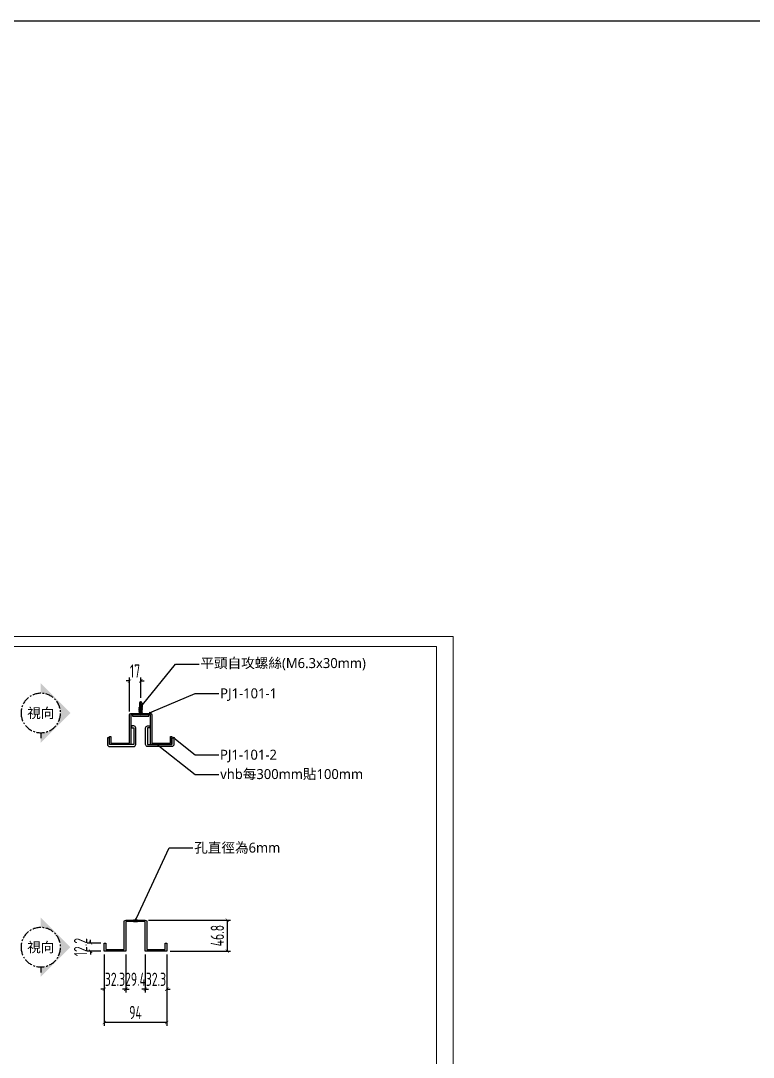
# Model space of a CAD drawing. Extents: x -3378 to 102197, y -3799 to 48702.
# Drawn here: x 17888 to 18991, y 8499 to 10058 of the extents above; entities that cross this region are included whole.
import ezdxf
from ezdxf import colors
from ezdxf.entities.mleader import LeaderData, LeaderLine
from ezdxf.enums import TextEntityAlignment as Align
from ezdxf.math import Vec2, Vec3

# ---------------------------------------------------------------- set-up
doc = ezdxf.new("R2010")
doc.units = 0
doc.linetypes.add('CENTER', pattern=[2, 1.25, -0.25, 0.25, -0.25])
doc.linetypes.add('HIDDEN', pattern=[0.375, 0.25, -0.125])
for name, color, linetype in [('BCM-draft', 252, 'Continuous'), ('CL', 14, 'CENTER'), ('DIM', 173, 'Continuous'), ('GM_ANNO_LABL', 4, 'Continuous'), ('GM_ANNO_TEXT', 7, 'Continuous'), ('HIDDEN', 9, 'HIDDEN'), ('視覺模型鋁擠型暫替', 4, 'Continuous'), ('金屬面材 METAL PANEL', 2, 'Continuous'), ('镀锌钢板', 3, 'Continuous')]:
    doc.layers.add(name, color=color, linetype=linetype)
doc.layers.add('GM_CNST', color=171, linetype='Continuous', lineweight=5, plot=False)
doc.styles.add('CHINESE', font='ros1.shx', dxfattribs={"width": 0.75, "bigfont": 'hztxt.shx'})
doc.styles.add('GM', font='')
doc.styles.get('GM').set_extended_font_data('Microsoft JhengHei')
doc.dimstyles.new('F-05', dxfattribs={"dimscale": 5, "dimtxt": 4, "dimasz": 1, "dimexe": 1, "dimexo": 1, "dimgap": 1, "dimtad": 1, "dimdec": 1, "dimzin": 12, "dimdsep": 46, "dimtxsty": 'CHINESE', "dimblk": 'ARCHTICK', "dimcen": 0, "dimclrd": 4, "dimclre": 4, "dimclrt": 1, "dimadec": 0, "dimazin": 3, "dimtfac": 1, "dimtdec": 1, "dimtix": 1, "dimtofl": 0, "dimtmove": 2, "dimatfit": 3, "dimfxl": 1, "dimtolj": 1, "dimtzin": 0, "dimarcsym": 0})

# ---------------------------------------------------------------- blocks, each defined once
blk = doc.blocks.new('TK')
at = {"lineweight": 0}
blk.add_3dface([(3, 5), (415, 5), (415, 294), (3, 294)], dxfattribs=at)
at = {"layer": 'GM_CNST'}
blk.add_lwpolyline([(3, 294), (415, 294), (415, 30.55), (3, 30.55)], close=True, dxfattribs=at)
at = {"layer": 'GM_CNST', "linetype": 'Continuous', "lineweight": 0}
blk.add_3dface([(420, 0), (0, 0), (0, 297), (420, 297)], dxfattribs=at)
at = {"layer": 'GM_ANNO_TEXT', "style": 'GM'}
for tag, p in [('繪圖者', (109.3, 23.05)), ('比例尺', (166.71, 23.04)), ('設計者', (109.3, 9.56)), ('單位', (138.49, 9.62)), ('日期', (166.62, 9.45))]:
    blk.add_attdef(tag, text='', height=2.56, dxfattribs=at).set_placement(p, align=Align.CENTER)
for tag, p in [('業主', (283.43, 26.37)), ('圖名', (283.48, 9.14))]:
    blk.add_attdef(tag, text='', height=2.56, dxfattribs=at).set_placement(p, align=Align.MIDDLE_LEFT)
for p in [(389.45, 19.37), (359.78, 12.56), (389.45, 13.69), (389.45, 8.01)]:
    blk.add_attdef('加工編號', text='', height=2.56, dxfattribs=at).set_placement(p, align=Align.MIDDLE)
blk = doc.blocks.new('_ArchTick')
at = {"color": 0, "linetype": 'ByBlock', "const_width": 0.15}
blk.add_lwpolyline([(-0.5, -0.5), (0.5, 0.5)], dxfattribs=at)
blk = doc.blocks.new('*D1010')
at = {"layer": 'Defpoints', "color": 0, "ltscale": 10, "transparency": 16777216}
for p in [(18075.6, 8705.3), (18107.9, 8658.5), (18199.1, 8658.5)]:
    blk.add_point(p, dxfattribs=at)
at = {"layer": 'DIM', "color": 4, "lineweight": -2, "ltscale": 10, "transparency": 16777216}
for p, q in [((18080.6, 8705.3), (18204.1, 8705.3)), ((18199.1, 8705.3), (18199.1, 8658.5)), ((18112.9, 8658.5), (18204.1, 8658.5))]:
    blk.add_line(p, q, dxfattribs=at)
at = {"layer": 'DIM', "color": 4, "lineweight": -2, "ltscale": 10, "transparency": 16777216, "xscale": 5, "yscale": 5, "zscale": 5}
for p, rotation in [((18199.1, 8705.3), 90), ((18199.1, 8658.5), 270)]:
    blk.add_blockref('_ArchTick', p, dxfattribs=dict(at, rotation=rotation))
at = {"layer": 'DIM', "color": 1, "ltscale": 10, "transparency": 16777216, "insert": (18184.1, 8681.9), "char_height": 20, "attachment_point": 5, "rotation": 90, "style": 'CHINESE'}
blk.add_mtext('\\A1;46.8', dxfattribs=at)
blk = doc.blocks.new('*D1011')
at = {"layer": 'Defpoints', "color": 0, "ltscale": 10, "transparency": 16777216}
for p in [(18013.9, 8658.5), (18107.9, 8658.5), (18013.9, 8551.2)]:
    blk.add_point(p, dxfattribs=at)
at = {"layer": 'DIM', "color": 4, "lineweight": -2, "ltscale": 10, "transparency": 16777216}
for p, q in [((18013.9, 8653.5), (18013.9, 8546.2)), ((18107.9, 8653.5), (18107.9, 8546.2)), ((18107.9, 8551.2), (18013.9, 8551.2))]:
    blk.add_line(p, q, dxfattribs=at)
at = {"layer": 'DIM', "color": 4, "lineweight": -2, "ltscale": 10, "transparency": 16777216, "xscale": 5, "yscale": 5, "zscale": 5, "rotation": 180}
blk.add_blockref('_ArchTick', (18013.9, 8551.2), dxfattribs=at)
at = {"layer": 'DIM', "color": 4, "lineweight": -2, "ltscale": 10, "transparency": 16777216, "xscale": 5, "yscale": 5, "zscale": 5}
blk.add_blockref('_ArchTick', (18107.9, 8551.2), dxfattribs=at)
at = {"layer": 'DIM', "color": 1, "ltscale": 10, "transparency": 16777216, "insert": (18060.9, 8566.2), "char_height": 20, "attachment_point": 5, "style": 'CHINESE'}
blk.add_mtext('\\A1;94', dxfattribs=at)
blk = doc.blocks.new('*D1012')
at = {"layer": 'Defpoints', "color": 0, "ltscale": 10, "transparency": 16777216}
for p in [(18013.9, 8658.5), (18046.2, 8658.5), (18046.2, 8601.2)]:
    blk.add_point(p, dxfattribs=at)
at = {"layer": 'DIM', "color": 4, "lineweight": -2, "ltscale": 10, "transparency": 16777216}
for p, q in [((18013.9, 8653.5), (18013.9, 8596.2)), ((18046.2, 8653.5), (18046.2, 8596.2)), ((18013.9, 8601.2), (18008.9, 8601.2)), ((18046.2, 8601.2), (18051.2, 8601.2))]:
    blk.add_line(p, q, dxfattribs=at)
at = {"layer": 'DIM', "color": 4, "lineweight": -2, "ltscale": 10, "transparency": 16777216, "xscale": 5, "yscale": 5, "zscale": 5}
blk.add_blockref('_ArchTick', (18013.9, 8601.2), dxfattribs=at)
at = {"layer": 'DIM', "color": 4, "lineweight": -2, "ltscale": 10, "transparency": 16777216, "xscale": 5, "yscale": 5, "zscale": 5, "rotation": 180}
blk.add_blockref('_ArchTick', (18046.2, 8601.2), dxfattribs=at)
at = {"layer": 'DIM', "color": 1, "ltscale": 10, "transparency": 16777216, "insert": (18030, 8616.2), "char_height": 20, "attachment_point": 5, "style": 'CHINESE'}
blk.add_mtext('\\A1;32.3', dxfattribs=at)
blk = doc.blocks.new('*D1013')
at = {"layer": 'Defpoints', "color": 0, "ltscale": 10, "transparency": 16777216}
for p in [(18046.2, 8658.5), (18075.6, 8658.5), (18075.6, 8601.2)]:
    blk.add_point(p, dxfattribs=at)
at = {"layer": 'DIM', "color": 4, "lineweight": -2, "ltscale": 10, "transparency": 16777216}
for p, q in [((18046.2, 8653.5), (18046.2, 8596.2)), ((18075.6, 8653.5), (18075.6, 8596.2)), ((18046.2, 8601.2), (18041.2, 8601.2)), ((18075.6, 8601.2), (18080.6, 8601.2))]:
    blk.add_line(p, q, dxfattribs=at)
at = {"layer": 'DIM', "color": 4, "lineweight": -2, "ltscale": 10, "transparency": 16777216, "xscale": 5, "yscale": 5, "zscale": 5}
blk.add_blockref('_ArchTick', (18046.2, 8601.2), dxfattribs=at)
at = {"layer": 'DIM', "color": 4, "lineweight": -2, "ltscale": 10, "transparency": 16777216, "xscale": 5, "yscale": 5, "zscale": 5, "rotation": 180}
blk.add_blockref('_ArchTick', (18075.6, 8601.2), dxfattribs=at)
at = {"layer": 'DIM', "color": 1, "ltscale": 10, "transparency": 16777216, "insert": (18060.9, 8616.2), "char_height": 20, "attachment_point": 5, "style": 'CHINESE'}
blk.add_mtext('\\A1;29.4', dxfattribs=at)
blk = doc.blocks.new('*D1014')
at = {"layer": 'Defpoints', "color": 0, "ltscale": 10, "transparency": 16777216}
for p in [(18075.6, 8658.5), (18107.9, 8658.5), (18107.9, 8601.2)]:
    blk.add_point(p, dxfattribs=at)
at = {"layer": 'DIM', "color": 4, "lineweight": -2, "ltscale": 10, "transparency": 16777216}
for p, q in [((18075.6, 8653.5), (18075.6, 8596.2)), ((18107.9, 8653.5), (18107.9, 8596.2)), ((18075.6, 8601.2), (18070.6, 8601.2)), ((18107.9, 8601.2), (18112.9, 8601.2))]:
    blk.add_line(p, q, dxfattribs=at)
at = {"layer": 'DIM', "color": 4, "lineweight": -2, "ltscale": 10, "transparency": 16777216, "xscale": 5, "yscale": 5, "zscale": 5}
blk.add_blockref('_ArchTick', (18075.6, 8601.2), dxfattribs=at)
at = {"layer": 'DIM', "color": 4, "lineweight": -2, "ltscale": 10, "transparency": 16777216, "xscale": 5, "yscale": 5, "zscale": 5, "rotation": 180}
blk.add_blockref('_ArchTick', (18107.9, 8601.2), dxfattribs=at)
at = {"layer": 'DIM', "color": 1, "ltscale": 10, "transparency": 16777216, "insert": (18091.7, 8616.2), "char_height": 20, "attachment_point": 5, "style": 'CHINESE'}
blk.add_mtext('\\A1;32.3', dxfattribs=at)
blk = doc.blocks.new('*U47')
blk.add_hatch(color=256).paths.add_polyline_path([(-4.46, 2.97), (0, -1.49), (0, 0, -1), (0, 5.94), (0, 7.43)])
at = {"linetype": 'ByBlock', "ltscale": 3}
blk.add_lwpolyline([(0, 0), (0, -0.82)], dxfattribs=at)
at = {"linetype": 'ByBlock'}
blk.add_circle((0, 2.97), 2.97, dxfattribs=at)
at = {"layer": 'GM_ANNO_TEXT', "style": 'GM'}
blk.add_attdef('圖號', text='', height=1.5, dxfattribs=at).set_placement((0, 2.97), align=Align.MIDDLE_CENTER)
blk = doc.blocks.new('_Dot')
at = {"color": 0, "linetype": 'ByBlock', "lineweight": -2}
blk.add_line((-0.5, 0), (-1, 0), dxfattribs=at)
at = {"color": 0, "linetype": 'ByBlock', "const_width": 0.5}
blk.add_lwpolyline([(-0.25, 0, 1), (0.25, 0, 1)], format="xyb", close=True, dxfattribs=at)
blk = doc.blocks.new('*U62')
blk.add_lwpolyline([(5, -0.3), (5, 0), (-5, 0), (-5, -0.3)])
at = {"layer": 'CL'}
blk.add_line((0, -20.9), (0, 2.2), dxfattribs=at)
at = {"layer": 'HIDDEN'}
for p, q in [((-5, -0.3), (-2.5, -2.8)), ((5, -0.3), (-5, -0.3)), ((2.5, -2.8), (-2.5, -2.8)), ((-1.9, -4), (-2.5, -4.3)), ((-2.5, -4.3), (-2.5, -4.5)), ((-2.5, -4.5), (-1.9, -4.8)), ((-1.9, -5.5), (-2.5, -5.8)), ((-2.5, -5.8), (-2.5, -6)), ((-2.5, -6), (-1.9, -6.3)), ((-1.9, -6.9), (-2.5, -7.2)), ((-2.5, -7.2), (-2.5, -7.4)), ((-2.5, -7.4), (-1.9, -7.7)), ((-1.9, -8.3), (-2.5, -8.6)), ((-2.5, -8.6), (-2.5, -8.8)), ((-2.5, -8.8), (-1.9, -9.1)), ((-1.9, -9.8), (-2.5, -10.1)), ((-2.5, -10.1), (-2.5, -10.2)), ((-2.5, -10.2), (-1.9, -10.6)), ((-1.9, -11.2), (-2.5, -11.5)), ((-2.5, -11.5), (-2.5, -11.7)), ((-2.5, -11.7), (-1.9, -12)), ((-2, -18.3), (-2, -11.9)), ((-2, -18.3), (-1.9, -13.4)), ((1.9, -3.3), (-1.9, -4)), ((-1.9, -4), (-1.9, -3.4)), ((1.9, -4.1), (-1.9, -4.8)), ((-1.9, -5.5), (-1.9, -4.8)), ((1.9, -4.8), (-1.9, -5.5)), ((1.9, -5.6), (-1.9, -6.3)), ((1.9, -6.2), (-1.9, -6.9)), ((-1.9, -6.9), (-1.9, -6.3)), ((1.9, -7), (-1.9, -7.7)), ((1.9, -7.6), (-1.9, -8.3)), ((-1.9, -8.3), (-1.9, -7.7)), ((1.9, -8.4), (-1.9, -9.1)), ((1.9, -9), (-1.9, -9.8)), ((-1.9, -9.8), (-1.9, -9.1)), ((1.9, -9.8), (-1.9, -10.6)), ((1.9, -10.5), (-1.9, -11.2)), ((-1.9, -11.2), (-1.9, -10.6)), ((1.9, -11.3), (-1.9, -12)), ((1.9, -3.3), (2.5, -3.6)), ((2.5, -3.8), (1.9, -4.1)), ((1.9, -4.8), (1.9, -4.1)), ((1.9, -4.8), (2.5, -5.1)), ((2.5, -5.2), (1.9, -5.6)), ((1.9, -6.2), (1.9, -5.6)), ((1.9, -6.2), (2.5, -6.5)), ((2.5, -6.7), (1.9, -7)), ((1.9, -7.6), (1.9, -7)), ((1.9, -7.6), (2.5, -7.9)), ((2.5, -8.1), (1.9, -8.4)), ((1.9, -9), (1.9, -8.4)), ((1.9, -9), (2.5, -9.3)), ((2.5, -9.5), (1.9, -9.8)), ((1.9, -10.5), (1.9, -9.8)), ((1.9, -10.5), (2.5, -10.8)), ((2.5, -11), (1.9, -11.3)), ((2, -18.3), (2, -11.2)), ((5, -0.3), (2.5, -2.8)), ((2.5, -3.6), (2.5, -3.8)), ((2.5, -5.1), (2.5, -5.2)), ((2.5, -6.5), (2.5, -6.7)), ((2.5, -7.9), (2.5, -8.1)), ((2.5, -9.3), (2.5, -9.5)), ((2.5, -10.8), (2.5, -11)), ((0, -20), (-2, -18.3)), ((2, -18.3), (0, -20))]:
    blk.add_line(p, q, dxfattribs=at)
for points in [[(-2.5, 0), (-1, -2.2, 0.216006), (0, -2.8)], [(2.5, 0), (1, -2.2, -0.216006), (0, -2.8)]]:
    blk.add_lwpolyline(points, format="xyb", dxfattribs=at)
for points in [[(-1.9, -13.4), (-1.7, -13.2), (-1.4, -13), (-1.2, -12.9), (-1, -12.8), (-0.8, -12.8), (-0.6, -12.8), (-0.5, -12.8), (-0.3, -12.8), (-0.2, -12.8), (-0.1, -12.9), (0.1, -12.9), (0.2, -13), (0.3, -13), (0.3, -13.1), (0.4, -13.1), (0.5, -13.2), (0.6, -13.3), (0.6, -13.3), (0.7, -13.4), (0.7, -13.5), (0.7, -13.6), (0.8, -13.6), (0.8, -13.7), (0.9, -13.8), (0.9, -13.9), (0.9, -14), (1, -14.1), (1, -14.2), (1, -14.3), (1, -14.4), (1, -14.5), (1, -14.6), (1, -14.7), (1, -14.9), (1, -15), (0.9, -15.2), (0.9, -15.3), (0.8, -15.5), (0.8, -15.6), (0.7, -15.8), (0.6, -16), (0.6, -16.1), (0.5, -16.3), (0.4, -16.5), (0.4, -16.7), (0.3, -16.9), (0.2, -17), (0.1, -17.2), (0.1, -17.4), (0, -17.6), (0, -17.9), (-0.1, -18.1), (-0.1, -18.5), (-0.1, -19), (-0.1, -19.5), (0, -20)], [(2, -18.3), (1.7, -18.3), (1.2, -18.5), (0.9, -18.7), (0.6, -18.8), (0.4, -19), (0.3, -19.2), (0.1, -19.5), (0, -20)]]:
    blk.add_lwpolyline(points, dxfattribs=at)
for centre, radius, start, end in [((-2.6, -3.5), 0.699, 357.9568, 80.164), ((2.6, -3.5), 0.689, 98.9003, 173.2586)]:
    blk.add_arc(centre, radius, start, end, dxfattribs=at)
blk = doc.blocks.new('玻璃外蓋')
at = {"layer": '金屬面材 METAL PANEL'}
blk.add_lwpolyline([(-6.5, 31), (-6.5, 28), (-3, 28), (-3, 3), (-39.5, 3), (-39.5, 13.2), (-42.5, 13.2), (-42.5, 3, 0.414214), (-39.5, 0), (-3, 0, 0.414214), (0, 3), (0, 28, 0.414214), (-3, 31), (-6.5, 31)], format="xyb", dxfattribs=at)
blk = doc.blocks.new('*D1003')
at = {"layer": 'Defpoints', "color": 0, "ltscale": 10, "transparency": 16777216}
for p in [(18068.7, 9065), (18068.7, 9034.7, 0), (18051.7, 9013.9, 0)]:
    blk.add_point(p, dxfattribs=at)
at = {"layer": 'DIM', "color": 4, "lineweight": -2, "ltscale": 10, "transparency": 16777216}
for p, q in [((18051.7, 9065), (18046.7, 9065)), ((18051.7, 9018.9), (18051.7, 9070)), ((18068.7, 9039.7), (18068.7, 9070)), ((18068.7, 9065), (18073.7, 9065))]:
    blk.add_line(p, q, dxfattribs=at)
at = {"layer": 'DIM', "color": 4, "lineweight": -2, "ltscale": 10, "transparency": 16777216, "xscale": 5, "yscale": 5, "zscale": 5}
blk.add_blockref('_ArchTick', (18051.7, 9065), dxfattribs=at)
at = {"layer": 'DIM', "color": 4, "lineweight": -2, "ltscale": 10, "transparency": 16777216, "xscale": 5, "yscale": 5, "zscale": 5, "rotation": 180}
blk.add_blockref('_ArchTick', (18068.7, 9065), dxfattribs=at)
at = {"layer": 'DIM', "color": 1, "ltscale": 10, "transparency": 16777216, "insert": (18060.2, 9080), "char_height": 20, "attachment_point": 5, "style": 'CHINESE'}
blk.add_mtext('\\A1;17', dxfattribs=at)
blk = doc.blocks.new('*U897')
blk.add_hatch(color=256).paths.add_polyline_path([(-4.46, 2.97), (0, -1.49), (0, 0, -1), (0, 5.94), (0, 7.43)])
at = {"linetype": 'ByBlock', "ltscale": 3}
blk.add_lwpolyline([(0, 0), (0, -0.82)], dxfattribs=at)
at = {"linetype": 'ByBlock'}
blk.add_circle((0, 2.97), 2.97, dxfattribs=at)
at = {"layer": 'GM_ANNO_TEXT', "style": 'GM'}
blk.add_attdef('圖號', text='', height=1.5, dxfattribs=at).set_placement((0, 2.97), align=Align.MIDDLE_CENTER)
blk = doc.blocks.new('*D1005')
at = {"layer": 'Defpoints', "color": 0, "ltscale": 10, "transparency": 16777216}
for p in [(17993.2, 8670.7), (18013.9, 8670.7), (18013.9, 8658.5)]:
    blk.add_point(p, dxfattribs=at)
at = {"layer": 'DIM', "color": 4, "lineweight": -2, "ltscale": 10, "transparency": 16777216}
for p, q in [((17993.2, 8670.7), (17993.2, 8675.7)), ((18008.9, 8670.7), (17988.2, 8670.7)), ((18008.9, 8658.5), (17988.2, 8658.5)), ((17993.2, 8658.5), (17993.2, 8653.5))]:
    blk.add_line(p, q, dxfattribs=at)
at = {"layer": 'DIM', "color": 4, "lineweight": -2, "ltscale": 10, "transparency": 16777216, "xscale": 5, "yscale": 5, "zscale": 5}
for p, rotation in [((17993.2, 8670.7), 270), ((17993.2, 8658.5), 90)]:
    blk.add_blockref('_ArchTick', p, dxfattribs=dict(at, rotation=rotation))
at = {"layer": 'DIM', "color": 1, "ltscale": 10, "transparency": 16777216, "insert": (17978.2, 8664.6), "char_height": 20, "attachment_point": 5, "rotation": 90, "style": 'CHINESE'}
blk.add_mtext('\\A1;12.2', dxfattribs=at)

msp = doc.modelspace()

# ---------------------------------------------------------------- linework, layer by layer
at = {"layer": 'DIM', "ltscale": 10}
msp.add_lwpolyline([(7559.9, 10058.384), (20531.085, 10058.384), (20531.085, 4217.96), (7559.9, 4217.96)], close=True, dxfattribs=at)
at = {"layer": '視覺模型鋁擠型暫替', "color": 0, "linetype": 'Continuous', "const_width": 0.5, "elevation": 0}
for points in [[(18056.216, 9013.859), (18056.216, 9013.859), (18081.216, 9013.859), (18081.216, 9013.859)], [(18021.702, 8979.528), (18021.702, 8969.357), (18054.002, 8969.357), (18054.002, 8969.357)], [(18115.702, 8979.528), (18115.702, 8969.357), (18083.402, 8969.357), (18083.402, 8969.357)]]:
    msp.add_lwpolyline(points, dxfattribs=at)
at = {"layer": '視覺模型鋁擠型暫替', "color": 1, "linetype": 'Continuous'}
msp.add_arc((18060.894, 8706.833), 3.365, 206.765415, 333.066389, dxfattribs=at)
at = {"layer": '金屬面材 METAL PANEL', "elevation": 0}
msp.add_lwpolyline([(18056.216, 9012.259), (18081.216, 9012.259), (18081.216, 9013.859), (18056.216, 9013.859)], close=True, dxfattribs=at)
at = {"layer": '金屬面材 METAL PANEL'}
msp.add_lwpolyline([(18057.889, 8705.318), (18057.889, 8703.018), (18063.894, 8703.009), (18063.894, 8705.309)], close=True, dxfattribs=at)
at = {"layer": '镀锌钢板', "elevation": 0}
msp.add_lwpolyline([(18115.702, 8981.551), (18115.702, 8969.357), (18083.402, 8969.357), (18083.402, 9013.859), (18054.002, 9013.859), (18054.002, 8969.357), (18021.702, 8969.357), (18021.702, 8981.551), (18024.002, 8981.551), (18024.002, 8971.657), (18051.702, 8971.657), (18051.702, 9013.859, -0.41421356), (18054.002, 9016.159), (18083.402, 9016.159, -0.41421356), (18085.702, 9013.859), (18085.702, 8971.657), (18113.402, 8971.657), (18113.402, 8981.551)], format="xyb", close=True, dxfattribs=at)
at = {"layer": '镀锌钢板'}
msp.add_lwpolyline([(18107.891, 8670.705), (18107.891, 8658.512), (18075.591, 8658.512), (18075.591, 8703.013), (18046.192, 8703.013), (18046.192, 8658.512), (18013.892, 8658.512), (18013.892, 8670.705), (18016.192, 8670.705), (18016.192, 8660.812), (18043.892, 8660.812), (18043.892, 8703.013, -0.41421356), (18046.192, 8705.313), (18075.591, 8705.313, -0.41421356), (18077.891, 8703.013), (18077.891, 8660.812), (18105.591, 8660.812), (18105.591, 8670.705)], format="xyb", close=True, dxfattribs=at)

# ---------------------------------------------------------------- block references
at = {"xscale": 5, "yscale": 5, "zscale": 5}
msp.add_blockref('TK', (16438.793, 7646.705), dxfattribs=at)
at = {"layer": 'BCM-draft', "xscale": -1, "rotation": 180}
msp.add_blockref('*U62', (18068.702, 9013.859, 0), dxfattribs=at)
at = {"layer": 'GM_ANNO_LABL', "linetype": 'CENTER'}
ref = msp.add_blockref('*U897', (17918.402, 8987.093), dxfattribs=dict(at, xscale=-10, yscale=10, zscale=10))
ref.add_attrib('圖號', '視向', dxfattribs={"layer": 'GM_ANNO_TEXT', "height": 15, "style": 'GM'}).set_placement((17918.402, 9016.793), align=Align.MIDDLE_CENTER)
ref = msp.add_blockref('*U47', (17918.402, 8634.787), dxfattribs=dict(at, xscale=-10, yscale=10, zscale=10))
ref.add_attrib('圖號', '視向', dxfattribs={"layer": 'GM_ANNO_TEXT', "height": 15, "style": 'GM'}).set_placement((17918.402, 8664.487), align=Align.MIDDLE_CENTER)
at = {"layer": '金屬面材 METAL PANEL', "color": 4}
msp.add_blockref('玻璃外蓋', (18061.202, 8966.357, 0), dxfattribs=at)
at = {"layer": '金屬面材 METAL PANEL', "color": 4, "xscale": -1}
msp.add_blockref('玻璃外蓋', (18076.202, 8966.357, 0), dxfattribs=at)

# ---------------------------------------------------------------- dimensions: what is measured, and where the dimension line sits
at = {"layer": 'DIM', "ltscale": 10}
for base, p1, p2, picture, middle in [((18068.702, 9064.994), (18051.702, 9013.859, 0), (18068.702, 9034.728, 0), '*D1003', (18060.202, 9079.994)), ((18046.192, 8601.208), (18013.892, 8658.512), (18046.192, 8658.512), '*D1012', (18030.042, 8616.208)), ((18013.892, 8551.223), (18107.891, 8658.512), (18013.892, 8658.512), '*D1011', (18060.891, 8566.223)), ((18075.591, 8601.208), (18046.192, 8658.512), (18075.591, 8658.512), '*D1013', (18060.891, 8616.208)), ((18107.891, 8601.208), (18075.591, 8658.512), (18107.891, 8658.512), '*D1014', (18091.741, 8616.208))]:
    dim = msp.add_linear_dim(base=base, p1=p1, p2=p2, dimstyle='F-05', dxfattribs=at)
    dim.commit()
    dim.dimension.update_dxf_attribs({"geometry": picture, "text_midpoint": middle})
for base, p1, p2, picture, middle in [((18199.125, 8658.512), (18075.591, 8705.313), (18107.891, 8658.512), '*D1010', (18184.125, 8681.912)), ((17993.157, 8670.705), (18013.892, 8658.512), (18013.892, 8670.705), '*D1005', (17978.157, 8664.608))]:
    dim = msp.add_linear_dim(base=base, p1=p1, p2=p2, angle=90, dimstyle='F-05', dxfattribs=at)
    dim.commit()
    dim.dimension.update_dxf_attribs({"geometry": picture, "text_midpoint": middle})

# ---------------------------------------------------------------- leaders
at = {"layer": 'GM_ANNO_LABL'}
ml = msp.add_multileader_mtext('Standard', dxfattribs=at)
ml.set_content('{\\fMicrosoft JhengHei|b0|i0|c136|p34;平頭自攻螺絲(M6.3x30mm)}', color=256, style='GM')
ml.set_leader_properties()
ml.set_arrow_properties(name='DOT')
ml.build(insert=Vec2(0, 0))
ml.multileader.update_dxf_attribs({"arrow_head_size": 3})
ctx = ml.context
ctx.base_point, ctx.char_height, ctx.arrow_head_size, ctx.plane_origin = Vec3(18156.599, 9090.231, 0), 15, 3, Vec3(18120.19, 9009.067, 0)
notes = []
notes.append((ctx, [(0, (1, 1, 0), (18121.023, 9090.231, 0), (1, 0), 35.576, [(0, [(18069.393, 9026.989, 0)], 0, [])])]))
ctx.mtext.insert, ctx.mtext.flow_direction = Vec3(18158.599, 9099.435, 0), 5
ml = msp.add_multileader_mtext('Standard', dxfattribs=at)
ml.set_content('{\\fMicrosoft JhengHei|b0|i0|c136|p34;\\C0;PJ1-101-1}', color=256, style='GM')
ml.set_leader_properties()
ml.set_arrow_properties(name='DOT')
ml.build(insert=Vec2(0, 0))
ml.multileader.update_dxf_attribs({"arrow_head_size": 3})
ctx = ml.context
ctx.base_point, ctx.char_height, ctx.arrow_head_size, ctx.plane_origin = Vec3(18186.351, 9046.301, 0), 15, 3, Vec3(18168.881, 9041.71, 0)
notes.append((ctx, [(0, (1, 1, 0), (18150.775, 9046.301, 0), (1, 0), 35.576, [(0, [(18082.555, 9017.182, 0)], 0, [])])]))
ctx.mtext.insert, ctx.mtext.flow_direction = Vec3(18188.351, 9053.927, 0), 5
ml = msp.add_multileader_mtext('Standard', dxfattribs=at)
ml.set_content('{\\fMicrosoft JhengHei|b0|i0|c136|p34;\\C0;vhb每30\\fMicrosoft JhengHei|b0|i0|c134|p34;0m\\fMicrosoft JhengHei|b0|i0|c136|p34;m貼10\\fMicrosoft JhengHei|b0|i0|c134|p34;0m\\fMicrosoft JhengHei|b0|i0|c136|p34;m}', color=256, style='GM')
ml.set_leader_properties()
ml.set_arrow_properties(name='DOT')
ml.build(insert=Vec2(0, 0))
ml.multileader.update_dxf_attribs({"arrow_head_size": 3})
ctx = ml.context
ctx.base_point, ctx.char_height, ctx.arrow_head_size, ctx.plane_origin = Vec3(18186.356, 8924.436, 0), 15, 3, Vec3(18178.537, 8939.742, 0)
notes.append((ctx, [(0, (1, 1, 0), (18150.78, 8924.436, 0), (1, 0), 35.576, [(0, [(18093.499, 8969.357, 0)], 0, [])])]))
ctx.mtext.insert, ctx.mtext.flow_direction = Vec3(18188.356, 8932.449, 0), 5
ml = msp.add_multileader_mtext('Standard', dxfattribs=at)
ml.set_content('{\\fMicrosoft JhengHei|b0|i0|c136|p34;\\C0;PJ1-101-\\fMicrosoft JhengHei|b0|i0|c134|p34;2}', color=256, style='GM')
ml.set_leader_properties()
ml.set_arrow_properties(name='DOT')
ml.build(insert=Vec2(0, 0))
ml.multileader.update_dxf_attribs({"arrow_head_size": 3})
ctx = ml.context
ctx.base_point, ctx.char_height, ctx.arrow_head_size, ctx.plane_origin = Vec3(18186.127, 8953.926, 0), 15, 3, Vec3(18205.028, 9004.056, 0)
notes.append((ctx, [(0, (1, 1, 0), (18150.55, 8953.926, 0), (1, 0), 35.576, [(0, [(18118.702, 8979.528, 0)], 0, [])])]))
ctx.mtext.insert, ctx.mtext.flow_direction = Vec3(18188.127, 8961.552, 0), 5
ml = msp.add_multileader_mtext('Standard', dxfattribs=at)
ml.set_content('{\\fMicrosoft JhengHei|b0|i0|c136|p34;孔直徑為}6{\\fMicrosoft JhengHei|b0|i0|c136|p34;mm}', color=256, style='GM')
ml.set_leader_properties()
ml.set_arrow_properties(name='DOT')
ml.build(insert=Vec2(0, 0))
ml.multileader.update_dxf_attribs({"arrow_head_size": 3})
ctx = ml.context
ctx.base_point, ctx.char_height, ctx.arrow_head_size, ctx.plane_origin = Vec3(18147.278, 8813.722), 15, 3, Vec3(18111.702, 8712.092)
notes.append((ctx, [(0, (1, 1, 0), (18111.702, 8813.722), (1, 0), 35.576, [(0, [(18060.894, 8705.313)], 0, [])])]))
ctx.mtext.insert, ctx.mtext.flow_direction = Vec3(18149.278, 8821.769), 5
for ctx, leaders in notes:
    for number, flags, end, landing, length, lines in leaders:
        leader = LeaderData()
        leader.index, (leader.has_last_leader_line, leader.has_dogleg_vector, leader.attachment_direction) = number, flags
        leader.last_leader_point, leader.dogleg_vector, leader.dogleg_length = Vec3(end), Vec3(landing), length
        for number, points, colour, breaks in lines:
            line = LeaderLine()
            line.index, line.vertices, line.color, line.breaks = number, Vec3.list(points), colors.encode_raw_color(colour), breaks
            leader.lines.append(line)
        ctx.leaders.append(leader)

doc.saveas('drawing.dxf')
